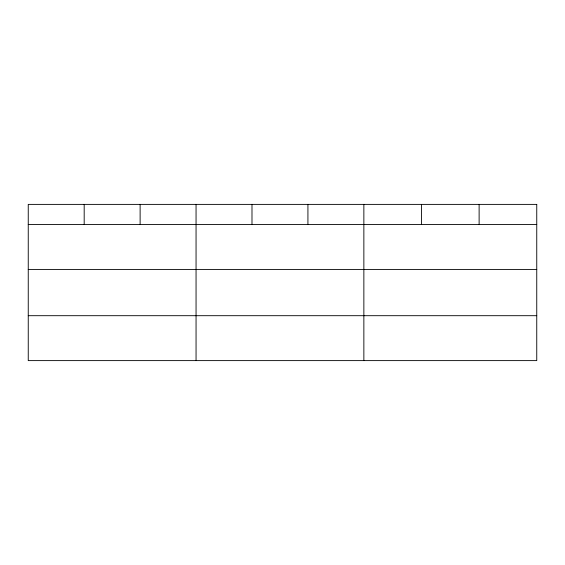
<?xml version="1.0" encoding="UTF-8"?>
<svg xmlns="http://www.w3.org/2000/svg" width="565" height="565" viewBox="0 0 565 565"><rect width="100%" height="100%" fill="white"/><g stroke="black" fill="none" stroke-linecap="round" stroke-linejoin="round"><path stroke-width="0.85" d="M28.25 224.503L536.75 224.503M28.25 269.42L536.75 269.42M28.25 315.694L536.75 315.694M479.12 204.389L479.12 224.503M421.49 204.389L421.49 224.503M363.86 204.389L363.86 360.611M307.925 204.389L307.925 224.503M251.99 204.389L251.99 224.503M196.055 204.389L196.055 360.611M140.12 204.389L140.12 224.503M84.185 204.389L84.185 224.503M536.75 204.389L28.25 204.389L28.25 360.611L536.75 360.611L536.75 204.389"/></g></svg>
